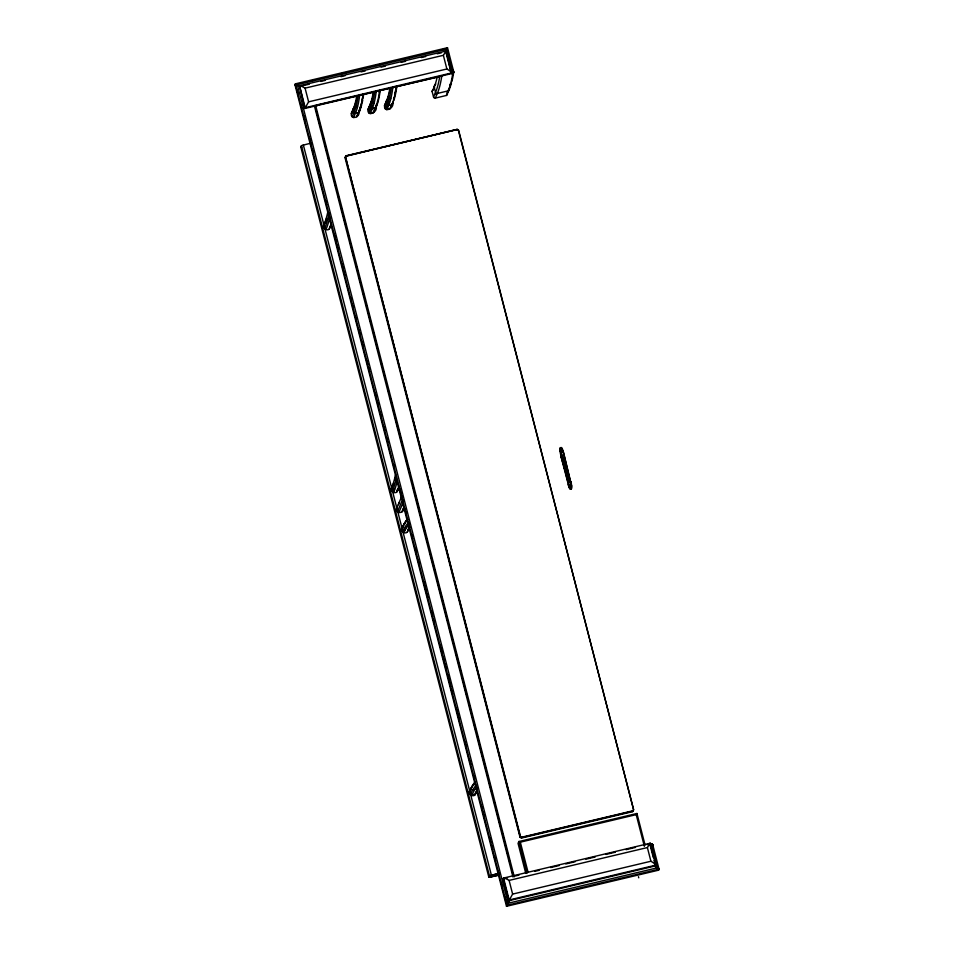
<?xml version="1.0" encoding="UTF-8"?>
<svg xmlns="http://www.w3.org/2000/svg" width="954" height="954" viewBox="0 0 954 954"><rect width="100%" height="100%" fill="white"/><g stroke="black" fill="none" stroke-linecap="round" stroke-linejoin="round"><path stroke-width="1.43" d="M569.574 484.346L570.087 485.634L569.717 484.501M457.204 129.601L346.254 155.955L345.551 157.124L520.502 836.491L521.695 837.207L632.645 810.852L633.623 809.791L458.385 130.316L457.228 129.35L346.052 155.764L345.014 157.625L520.025 837.23L521.409 838.065L632.585 811.651L633.623 809.791L458.612 130.185L457.228 129.35L345.837 156.265L345.014 157.625M439.889 75.712L439.031 76.785L315.977 105.429M521.695 837.207L521.409 838.065M561.286 451.266L561.512 452.625M653.597 865.564L658.809 868.832L658.606 870.167L506.502 906.3L294.965 84.858L295.394 83.845L447.509 47.7L453.818 72.194L453.007 73.255L304.851 108.47L299.544 85.8L446.114 50.979L451.433 73.649L446.138 53.114M304.851 108.47L308.607 101.84L446.877 68.998L448.189 69.809A7.811 1.514 31.3 0 1 449.143 70.453L450.395 71.371A5.175 1.002 31.2 0 1 451.003 71.884M317.074 105.751L316.299 105.405M499.312 875.033L488.865 877.298L300.82 147.107L301.428 145.7L303.336 144.948L397.353 510.056M359.002 112.369C359.777 117.402 350.297 120.383 351.322 113.431L353.278 108.875A468.02 55.32 76.6 0 0 356.677 96.199M353.457 109.03L351.322 113.431M353.779 108.279L354.101 107.516A466.876 55.177 76.6 0 0 354.554 106.395M351.883 113.299L352.527 111.785M352.944 111.105L353.505 109.507M352.169 116.722L354.125 112.155A471.455 55.726 76.6 0 0 358.072 95.901M354.029 113.55L354.351 112.787M353.564 117.557L355.52 112.989A472.588 55.857 76.6 0 0 359.706 94.851M357.154 115.541L357.714 113.931M358.132 113.252L358.776 111.737M356.879 116.77L358.835 112.202A472.588 55.857 76.6 0 0 363.021 94.052L363.236 93.981M359.336 111.606L359.658 110.843A471.455 55.726 76.6 0 0 361.733 104.535M380.193 90.654A471.455 55.726 76.6 0 1 376.258 106.908C377.653 112.274 367.23 117.414 367.922 109.495L369.878 104.928A468.02 55.32 76.6 0 0 373.264 92.252M369.067 107.373L369.723 105.858M370.045 105.095L370.701 103.569L369.878 104.928L371.666 109.066L375.828 108.076L376.258 106.908M369.639 111.892L369.317 112.644L368.804 108.601M369.126 107.838L369.782 106.323M370.188 105.644L370.641 104.213M368.769 112.775L370.724 108.219A471.455 55.726 76.6 0 0 374.66 91.966M371.321 110.02L371.643 109.257M370.152 113.609L372.108 109.054A472.588 55.857 76.6 0 0 376.293 90.904M374.075 110.843L373.336 112.274L371.118 112.799M374.397 110.08L374.958 108.47M376.591 104.725A471.455 55.726 76.6 0 1 375.697 107.039L375.375 107.79L371.535 108.434L370.426 104.797M373.479 112.822L375.423 108.267A472.588 55.857 76.6 0 0 379.62 90.117M393.298 101.84A471.455 55.726 76.6 0 1 392.845 102.96C394.24 108.327 383.818 113.466 384.51 105.548L386.895 99.812M386.966 100.397L384.51 105.548M385.392 104.666L386.048 103.139M386.37 102.376L386.692 101.625M385.476 104.737L385.81 103.986M386.453 102.46L386.787 101.696M385.356 108.839L387.312 104.272A471.455 55.726 76.6 0 0 391.259 88.018M386.239 107.945L386.561 107.182M387.539 104.904L387.3 101.959M387.586 106.836L388.242 105.322M386.752 109.674L388.707 105.107A472.588 55.857 76.6 0 0 392.893 86.957M390.663 106.896L391.235 105.298M391.641 104.618L392.237 103.521M390.067 108.887L392.022 104.32A472.588 55.857 76.6 0 0 396.208 86.17M445.792 51.743L446.114 50.979L443.36 55.308L305.077 88.15L303.754 87.386A7.811 1.514 31.3 0 0 302.752 86.85L301.726 86.361A5.33 1.037 31.3 0 0 300.677 85.92M445.065 51.659C448.642 45.446 446.102 49 448.416 53.937M447.7 92.955L447.366 93.719A1.491 1.455 23.2 0 1 446.293 95.483L435.346 98.095A1.491 1.455 23.2 0 1 433.545 97.01L432.162 91.644L434.142 87.005A565.436 66.828 76.6 0 0 437.111 77.489M433.557 89.104L433.223 89.879A1.491 1.455 23.2 0 0 432.162 91.644M433.891 88.328L434.559 86.778M439.031 76.785L439.639 76.296M434.201 88.376L434.535 87.601M433.545 97.01L435.525 92.371A571.017 67.495 76.6 0 0 439.651 77.024M435.251 94.518L435.584 93.742M435.346 98.095L437.337 93.444A572.543 67.674 76.6 0 0 441.797 75.926L440.665 75.891L441.809 75.938M447.104 92.455L447.438 91.679M447.772 90.904L448.308 90.022M446.293 95.483L448.285 90.845A1.491 1.455 23.2 0 0 449.358 89.08A571.017 67.495 76.6 0 0 451.457 82.986M448.034 92.18L449.358 89.08M403.995 507.981C404.52 512.847 395.409 515.077 396.554 508.494L401.884 496.056M398.438 504.654L399.511 502.162M397.389 511.785L401.658 501.828M398.784 512.62L403.053 502.663M402.373 510.605L403.435 508.112M402.099 511.833L404.234 506.848M488.865 877.298L490.082 875.545L498.906 873.363M489.748 877.096L490.451 875.617M520.025 837.23L520.502 836.491M645.107 845.208L636.938 813.488L518.845 841.535L518.058 843.384L525.678 872.993M503.235 878.825L503.557 878.062L650.139 843.241L655.78 865.147L655.458 865.91L508.876 900.731L503.235 878.825L507.54 877.799M508.876 900.731L512.62 894.101L650.902 861.247L652.202 862.058A7.811 1.514 31.3 0 1 653.168 862.702L654.11 863.394A5.33 1.037 31.3 0 1 655.028 864.133A3.434 0.668 31.3 0 1 655.803 865.159M632.585 811.651L632.645 810.852M649.805 844.004L650.139 843.241M638.429 876.678L638.751 877.823M510.342 899.586L506.502 906.3L507.063 905.429M518.952 841.523L520.324 842.167L636.199 814.644L636.914 813.5M503.533 878.038A3.434 0.668 31.3 0 1 504.714 878.193A5.175 1.002 31.2 0 1 505.405 878.467L506.765 879.111A7.811 1.514 31.3 0 1 507.778 879.636L509.102 880.411L647.384 847.557L650.103 843.229M647.039 844.672L651.403 843.646L652.631 844.385L659.035 869.154L506.932 905.286L295.394 83.845L297.314 84.667L446.544 49.214L447.474 47.748M562.908 458.791C563.564 456.036 564.804 468.951 563.17 458.445M564.995 466.864C565.639 464.109 566.891 477.024 565.257 466.518M562.037 454.187L569.323 482.736L562.264 457.014M435.751 83.904A564.017 66.661 76.6 0 1 435.215 85.24A1.491 1.455 23.2 0 0 434.142 87.005L435.525 92.371A1.491 1.455 23.2 0 0 437.337 93.444L448.285 90.845A572.543 67.674 76.6 0 0 452.756 73.327L453.818 72.194L452.649 69.499M453.067 73.231L453.758 72.003A571.017 67.495 76.6 0 1 451.838 81.591M354.101 107.516C350.035 111.213 358.287 116.161 359.658 110.843M368.745 108.136L367.922 109.495M326.506 218.716A741.401 87.625 76.6 0 1 324.503 224.19C320.425 227.887 328.689 232.836 330.06 227.517A745.968 88.173 76.6 0 0 330.585 226.241M393.728 483.034A741.401 87.625 76.6 0 1 392.201 487.041C388.123 490.738 396.375 495.686 397.746 490.38A745.968 88.173 76.6 0 0 398.271 489.104M397.377 507.146L396.554 508.494M402.493 527.872L402.683 527.789A746.469 88.233 76.6 0 1 403.232 526.572M403.089 526.024A747.101 88.305 76.6 0 0 402.552 527.24C398.474 530.937 406.726 535.886 408.097 530.567A742.594 87.768 76.6 0 1 408.646 529.351M474.353 782.888A747.101 88.305 76.6 0 0 470.239 790.103C466.16 793.8 474.424 798.736 475.796 793.43A742.594 87.768 76.6 0 1 476.332 792.214M561.19 452.089L561.667 452.768M308.857 81.412L313.031 80.41M340.936 73.792L346.517 72.456M375.816 65.504L381.397 64.18M405.116 58.54L409.302 57.55M441.392 49.93L445.578 48.928M299.21 86.564L309.275 84.179M320.771 81.448L325.075 80.422M340.888 76.666L345.193 75.64M361.006 71.884L365.31 70.858M381.123 67.102L385.428 66.088M401.24 62.332L405.557 61.306M421.358 57.55L425.675 56.524M437.171 53.794L441.475 52.768M387.718 108.863L389.924 108.339M303.265 145.115L310.861 143.16M472.612 794.765L474.83 794.241M632.8 811.15L521.623 837.564L520.24 836.73L345.551 157.124M491.31 875.319L498.835 873.53M498.083 875.259L490.237 877.12M514.731 876.094L519.036 875.068M534.848 871.312L539.153 870.286M550.661 867.556L559.282 865.505M565.758 863.966L575.083 861.748M585.851 859.196L595.201 856.978M605.933 854.426L615.318 852.196M626.027 849.656L635.436 847.414M655.78 865.147L509.197 899.968L503.557 878.062M659.035 869.154L657.354 867.806L508.112 903.259L297.314 84.667L299.806 86.158M560.26 447.831L560.809 447.712A8.312 1.622 77.4 0 1 562.168 448.63A5.724 1.121 77.4 0 1 563.516 452.351L570.587 481.508A5.724 1.121 77.4 0 1 571.351 485.98A8.312 1.622 77.4 0 1 569.657 488.162A5.724 1.121 77.4 0 1 568.31 484.453L560.69 455.404L565.162 470.513M562.168 448.63L561.62 448.75A8.312 1.622 77.4 0 0 559.938 450.932L560.475 450.813A8.312 1.622 77.4 0 1 560.475 448.964M561.357 451.242L561.155 451.874M569.526 488.186A8.312 1.622 77.4 0 0 571.219 486.003L571.756 485.884A8.312 1.622 77.4 0 1 570.075 488.066L569.526 488.186A5.724 1.121 77.4 0 1 568.179 484.477L568.727 484.358A5.724 1.121 77.4 0 0 569.192 485.956M301.786 147.154L300.82 147.107M653.383 849.203L652.727 844.624L651.141 843.706L657.354 867.806M355.377 112.441L354.685 112.023M651.475 843.658L652.786 844.886A571.041 67.495 76.6 0 0 652.154 845.268M657.354 869.738L658.606 870.167L657.02 869.547M295.99 85.788L294.965 84.858M398.045 511.857L397.102 508.363M561.93 452.53L561.56 451.779M563.373 452.375L570.456 481.531A5.724 1.121 77.4 0 1 571.219 486.003M565.877 473.279L568.012 481.591M568.238 482.998L561.107 455.308A5.724 1.121 77.4 0 1 560.713 453.603M446.544 49.214L452.756 73.339M650.163 845.375L653.335 857.694M654.039 860.436L655.458 865.91M443.36 55.308L446.877 68.998M647.384 847.557L650.902 861.247M636.199 814.644L644.355 846.317M386.465 100.993C384.844 105.787 392.166 106.466 392.845 102.96M385.344 106.514L385.917 108.708M354.399 110.926L353.839 108.744A468.02 55.32 76.6 0 0 354.292 107.623M520.324 842.167L528.122 872.457M518.845 841.535L527.013 873.256M315.714 105.763L514.266 876.809M316.299 111.01L317.503 115.41M318.242 118.284L320.461 126.918M322.977 136.947L324.169 141.299M324.909 144.173L327.127 152.807M327.806 155.681L328.987 159.998M329.655 162.884L330.776 167.212M331.575 170.074L332.684 174.379M334.544 181.582L335.593 185.947M338.241 195.964L339.362 200.28M341.21 207.471L342.271 211.883M343.058 214.662L346.028 226.17M347.876 233.36L348.985 237.677M349.724 240.551L353.779 256.554M356.402 266.452L357.488 270.972M359.36 277.96L360.457 282.503M363.069 292.341L364.166 296.909M366.026 303.849L367.135 308.166M367.886 311.04L370.844 322.547M372.692 329.738L373.813 334.055M374.552 336.941L377.534 348.782M381.218 362.83L382.351 367.517M383.067 370.021L385.297 378.655M387.884 388.719L388.993 393.036M389.733 395.91L391.963 404.544M392.702 407.418L393.859 412.2M394.551 414.62L395.66 418.937M396.459 422.288L398.629 430.445M399.368 433.319L402.397 445.339M406.034 459.208L407.143 463.525M407.895 466.399L410.113 475.032M412.7 485.097L413.821 489.414M414.561 492.3L418.627 508.124M419.378 510.998L420.487 515.315M421.227 518.189L425.305 534.013M426.044 536.887L427.261 541.896M429.86 551.984L434.929 571.41M437.528 581.487L443.455 604.502M444.194 607.376L448.273 623.2M449.012 626.074L451.015 634.124M451.755 637.01L453.83 644.773M455.678 651.976L460.496 670.674M462.344 677.865L467.341 697.529M469.01 703.754L472.91 719.149M473.828 722.452L475.879 730.681M477.537 736.846L479.588 745.086M480.494 748.353L482.557 756.617M483.094 758.418L486.266 771.023M487.16 774.243L488.281 778.559M489.02 781.433L491.978 792.941M493.826 800.132L494.947 804.449M495.686 807.334L497.773 815.706M498.513 818.58L500.743 827.225M502.353 833.224L504.451 841.643M505.191 844.529L506.431 849.048M507.17 851.922L508.279 856.239M509.019 859.113L510.128 863.43M511.869 870.465L513.097 874.937M314.367 105.763L512.966 876.953M305.077 88.15L308.607 101.84M509.102 880.411L512.62 894.101M296.968 89.712L298.089 94.029M300.677 104.105L301.786 108.422M303.646 115.613L304.755 119.93M309.203 137.197L311.421 145.819M312.161 148.705L313.27 153.022M316.978 167.403L318.087 171.72M318.827 174.594L319.948 178.911M325.505 200.495L326.614 204.812M328.462 212.003L329.571 216.319M334.019 233.575L336.249 242.209M336.989 245.095L338.098 249.399M341.806 263.793L342.915 268.11M343.655 270.984L344.764 275.301M350.321 296.885L351.43 301.19M352.169 304.076L353.29 308.392M355.138 315.583L356.247 319.9M358.847 329.965L359.956 334.282M361.804 341.472L362.914 345.789M366.622 360.183L367.731 364.5M368.471 367.373L369.592 371.69M375.149 393.263L376.258 397.579M376.997 400.465L378.106 404.77M379.954 411.973L381.075 416.29M383.663 426.355L384.772 430.671M386.632 437.862L387.741 442.179M393.298 463.763L394.407 468.08M399.595 488.221L401.074 493.969M401.813 496.843L402.934 501.16M404.782 508.363L405.891 512.668M408.491 522.744L409.6 527.061M411.448 534.252L412.557 538.569M415.205 548.359L416.266 552.95M418.114 560.153L419.235 564.458M423.671 581.725L425.901 590.359M426.641 593.233L427.75 597.55M431.423 611.347L432.567 616.248M433.307 619.134L434.416 623.451M439.973 645.023L442.119 652.87M442.942 656.531L444.051 660.848M444.791 663.734L445.9 668.038M447.653 674.347L450.717 686.749M451.457 689.623L452.578 693.94M456.274 708.321L459.244 719.841M464.801 741.413L465.91 745.73M469.618 760.111L470.727 764.428M473.315 774.505L474.567 778.869M476.284 786.013L477.394 790.329M481.102 804.711L482.211 809.028M482.951 811.902L484.06 816.219M489.688 837.564L490.738 842.12M491.477 844.994L492.586 849.31M494.434 856.501L495.543 860.818M498.143 870.895L499.252 875.212M501.1 882.402L502.221 886.719M504.809 896.784L505.918 901.101M324.229 225.418L324.801 227.601M402.564 529.553L403.125 531.748M470.25 792.416L470.811 794.61M397.723 511.487L491.382 875.152M301.428 145.7L489.462 875.903M375.697 107.039L375.292 107.719A472.027 55.797 76.6 0 0 375.745 106.598M449.084 88.15A571.017 67.495 76.6 0 1 448.642 89.259M450.228 83.976A571.768 67.579 76.6 0 1 449.835 85.323M474.973 794.789A741.401 87.625 76.6 0 1 477.227 790.306M471.646 795.576A741.401 87.625 76.6 0 1 476.416 787.599M470.262 794.742A742.594 87.768 76.6 0 1 476.38 785.392M469.416 791.45A745.968 88.173 76.6 0 1 475.533 782.089M475.366 793.024A742.033 87.708 76.6 0 1 475.927 791.868M470.382 790.651A746.469 88.233 76.6 0 1 470.918 789.435M473.244 785.19A746.469 88.233 76.6 0 1 473.864 784.283M470.513 790.115A745.968 88.173 76.6 0 1 471.634 787.861M472.23 786.835A745.968 88.173 76.6 0 1 473.446 784.963M474.09 784.116A745.968 88.173 76.6 0 1 474.734 783.341M473.077 790.127A742.594 87.768 76.6 0 1 473.673 789.161M363.605 94.589A471.455 55.726 76.6 0 1 363.057 98.19M362.758 99.884A471.455 55.726 76.6 0 1 362.091 103.056M357.201 96.533A466.876 55.177 76.6 0 1 356.879 98.155M356.188 101.196A466.876 55.177 76.6 0 1 355.806 102.603M355.413 103.938A466.876 55.177 76.6 0 1 354.995 105.202A468.02 55.32 76.6 0 0 355.532 103.831M362.508 98.322A471.455 55.726 76.6 0 1 362.198 100.015M361.542 103.187A471.455 55.726 76.6 0 1 361.184 104.666M360.803 106.073A471.455 55.726 76.6 0 1 359.109 110.974M357.225 96.068A468.02 55.32 76.6 0 1 356.927 97.761M356.271 100.945A468.02 55.32 76.6 0 1 355.914 102.424M360.397 106.753A472.027 55.797 76.6 0 1 360.004 108.088M359.586 109.352A472.027 55.797 76.6 0 1 359.145 110.533M357.452 106.132A472.027 55.797 76.6 0 1 357.082 107.54M356.76 105.715A471.455 55.726 76.6 0 1 356.379 107.122M356.319 101.744A467.448 55.249 76.6 0 1 355.949 103.151M355.556 104.487A467.448 55.249 76.6 0 1 355.138 105.751M396.792 86.707A471.455 55.726 76.6 0 1 393.74 100.659M389.733 91.834A466.876 55.177 76.6 0 1 389.375 93.313M388.6 96.056A466.876 55.177 76.6 0 1 388.183 97.32M387.741 98.512A466.876 55.177 76.6 0 1 387.288 99.633M389.864 88.317A468.02 55.32 76.6 0 1 386.465 100.993M387.884 99.061A467.448 55.249 76.6 0 1 387.431 100.182M395.695 90.439A471.455 55.726 76.6 0 1 395.385 92.133M393.99 98.19A471.455 55.726 76.6 0 1 393.597 99.526M394.98 92.812A472.027 55.797 76.6 0 1 394.658 94.434M393.966 97.463A472.027 55.797 76.6 0 1 393.585 98.87M390.639 98.25A472.027 55.797 76.6 0 1 390.269 99.657M389.447 102.257A472.027 55.797 76.6 0 1 389.017 103.449M388.719 95.949A468.02 55.32 76.6 0 1 388.326 97.284M387.908 98.548A468.02 55.32 76.6 0 1 387.479 99.741M450.968 71.86A3.434 0.668 31.3 0 1 451.779 72.898L305.185 107.707L299.544 85.8A3.434 0.668 31.3 0 1 300.689 85.943M329.679 217.762A747.101 88.305 76.6 0 1 325.91 229.664M328.689 215.163A745.968 88.173 76.6 0 1 324.527 228.829M327.83 211.871A742.594 87.768 76.6 0 1 323.68 225.549M331.241 223.403A747.101 88.305 76.6 0 1 329.237 228.877M326.697 218.43A742.594 87.768 76.6 0 1 326.244 219.945M325.767 221.4A742.594 87.768 76.6 0 1 325.266 222.807M330.036 226.372A745.968 88.173 76.6 0 1 329.512 227.648M407.275 531.927A741.401 87.625 76.6 0 1 409.54 527.443M403.959 532.714A741.401 87.625 76.6 0 1 408.729 524.736M402.564 531.879A742.594 87.768 76.6 0 1 408.682 522.53M401.717 528.599A745.968 88.173 76.6 0 1 407.835 519.226M403.649 524.867A747.101 88.305 76.6 0 1 406.666 520.025M407.68 530.162A742.033 87.708 76.6 0 1 408.229 529.017M404.365 524.33A746.469 88.233 76.6 0 1 404.949 523.293M405.557 522.327A746.469 88.233 76.6 0 1 406.809 520.574M402.278 528.468A745.968 88.173 76.6 0 1 402.815 527.252M403.375 526.095A745.968 88.173 76.6 0 1 403.947 525.01M404.532 523.973A745.968 88.173 76.6 0 1 405.14 523.007M406.392 521.254A745.968 88.173 76.6 0 1 407.048 520.479M403.661 530.531A742.594 87.768 76.6 0 1 404.222 529.387M404.353 530.949A742.033 87.708 76.6 0 1 404.913 529.804M406.07 527.681A742.033 87.708 76.6 0 1 406.678 526.715M407.93 524.974A742.033 87.708 76.6 0 1 408.586 524.187M397.365 480.613A747.101 88.305 76.6 0 1 393.608 492.526M396.375 478.026A745.968 88.173 76.6 0 1 392.225 491.692M395.528 474.734A742.594 87.768 76.6 0 1 391.378 488.4M395.54 476.845A741.401 87.625 76.6 0 1 395.111 478.479M398.939 486.266A747.101 88.305 76.6 0 1 396.924 491.739M395.266 478.061A742.594 87.768 76.6 0 1 394.837 479.707M393.453 484.262A742.594 87.768 76.6 0 1 392.965 485.658M392.452 486.993A742.594 87.768 76.6 0 1 391.927 488.269M394.503 489.366A746.469 88.233 76.6 0 1 393.99 490.702M397.818 488.579A746.469 88.233 76.6 0 1 397.305 489.915M397.723 489.235A745.968 88.173 76.6 0 1 397.198 490.511M379.644 90.785A471.455 55.726 76.6 0 1 379.382 92.621M377.784 100.73A471.455 55.726 76.6 0 1 377.402 102.138M376.591 104.141A472.027 55.797 76.6 0 1 376.174 105.405M372.167 105.775A471.455 55.726 76.6 0 1 371.273 108.088M373.467 94.219A466.876 55.177 76.6 0 1 373.133 95.77M372.394 98.667A466.876 55.177 76.6 0 1 372 100.003M371.583 101.267A466.876 55.177 76.6 0 1 371.154 102.46M374.051 102.197A472.027 55.797 76.6 0 1 373.67 103.604M373.527 93.826A468.02 55.32 76.6 0 1 373.205 95.448M372.501 98.489A468.02 55.32 76.6 0 1 372.132 99.896M371.738 101.231A468.02 55.32 76.6 0 1 371.321 102.495M371.726 101.816A467.448 55.249 76.6 0 1 371.297 103.008M561.751 448.726A5.724 1.121 77.4 0 1 563.098 452.434M570.075 488.066A5.724 1.121 77.4 0 1 569.574 486.993M561.238 455.285A5.724 1.121 77.4 0 1 560.857 453.579M570.862 481.436A5.724 1.121 77.4 0 1 571.625 485.92M560.833 455.38A5.724 1.121 77.4 0 1 560.07 450.908M560.463 448.225A8.312 1.622 77.4 0 0 560.344 450.837A5.724 1.121 77.4 0 0 560.451 451.946M560.594 447.867A8.312 1.622 77.4 0 1 562.025 448.654M453.067 72.349L452.661 72.802L453.067 72.349M567.332 474.603L567.988 478.479L567.332 474.603"/></g></svg>
